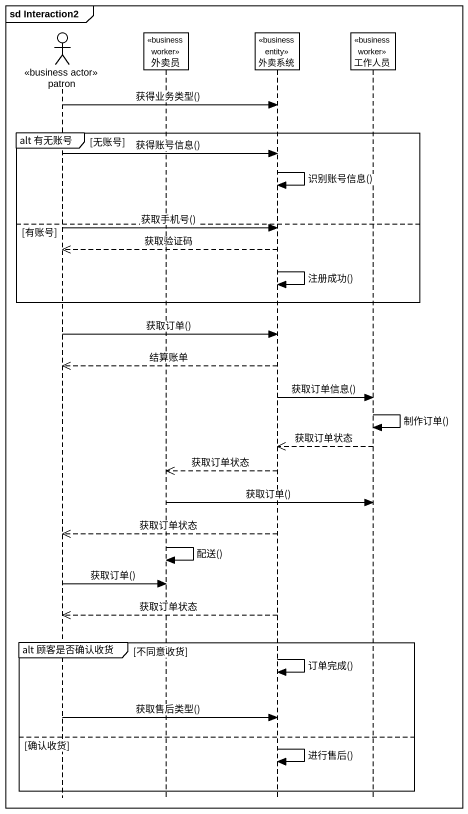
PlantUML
@startuml
mainframe sd Interaction2
hide footbox
actor patron <<business actor>>
participant 外卖员 <<business worker>>
participant 外卖系统 <<business entity>>
participant 工作人员 <<business worker>>

patron -> 外卖系统 : 获得业务类型()
group alt 有无账号 [无账号]
  patron -> 外卖系统 : 获得账号信息()
  外卖系统 -> 外卖系统 : 识别账号信息()
else 有账号
  patron -> 外卖系统 : 获取手机号()
  外卖系统 -->> patron : 获取验证码
  外卖系统 -> 外卖系统 : 注册成功()
end
patron -> 外卖系统 : 获取订单()
外卖系统 -->> patron : 结算账单
外卖系统 -> 工作人员 : 获取订单信息()
工作人员 -> 工作人员 : 制作订单()
工作人员 -->> 外卖系统 : 获取订单状态
外卖系统 -->> 外卖员 : 获取订单状态
外卖员 -> 工作人员 : 获取订单()
外卖系统 -->> patron : 获取订单状态
外卖员 -> 外卖员 : 配送()
patron -> 外卖员 : 获取订单()
外卖系统 -->> patron : 获取订单状态
group alt 顾客是否确认收货 [不同意收货]
  外卖系统 -> 外卖系统 : 订单完成()
  patron -> 外卖系统 : 获取售后类型()
else 确认收货
  外卖系统 -> 外卖系统 : 进行售后()
end
@enduml
